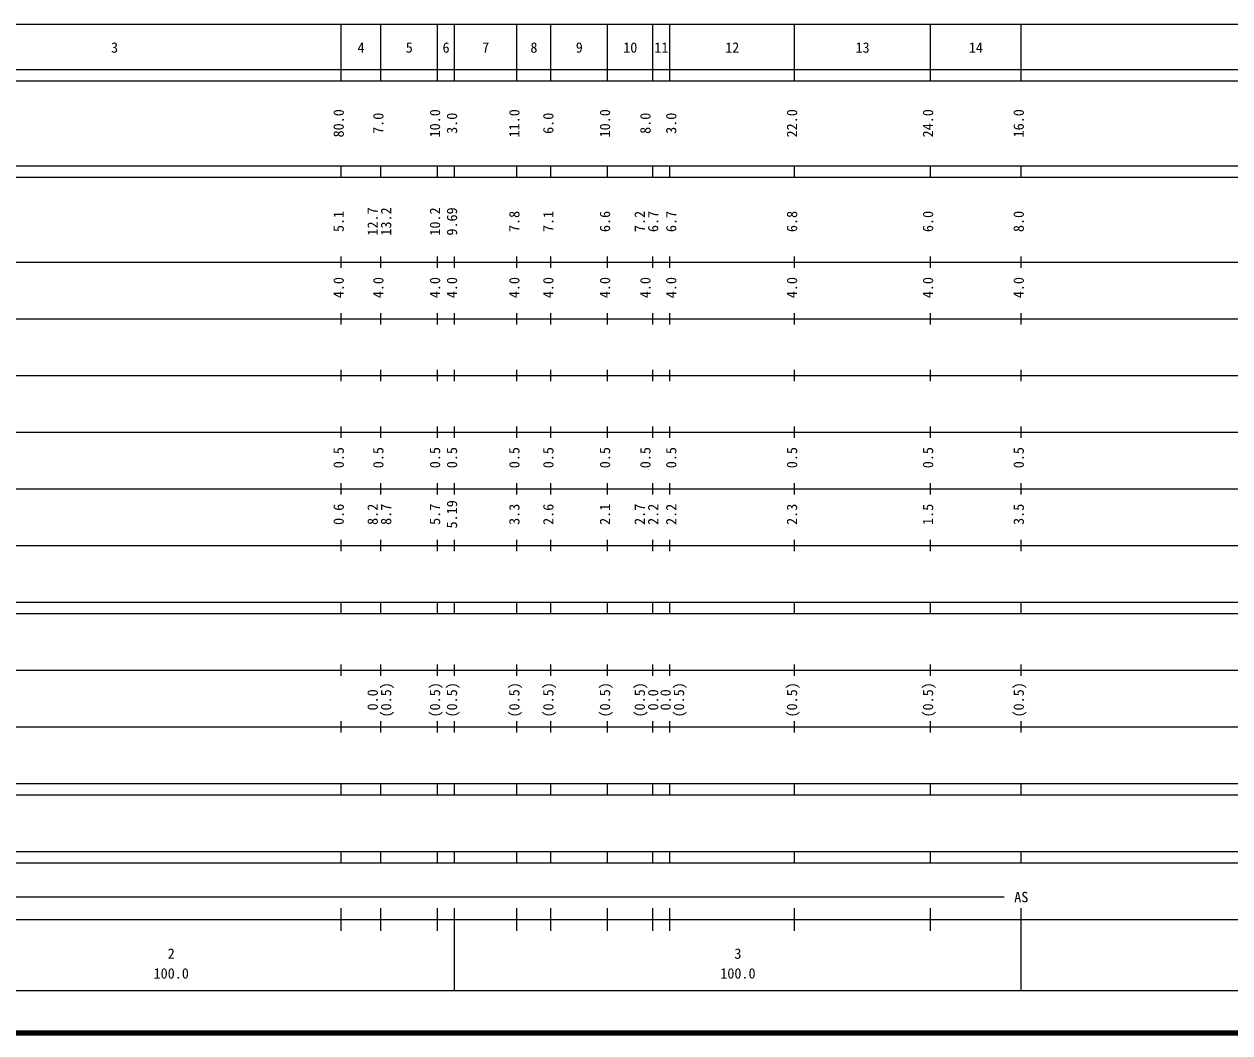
# Model space of a CAD drawing. Units: millimetres on the paper, enlarged 1000 times. Extents: x 40000 to 680000, y 20000 to 380000.
# Drawn here: x 192040 to 404813, y 20000 to 198000 of the extents above; entities that cross this region are included whole.
import ezdxf
from ezdxf.enums import TextEntityAlignment as Align

# ---------------------------------------------------------------- set-up
doc = ezdxf.new("R2010")
doc.units = ezdxf.units.MM
doc.header["$LTSCALE"] = 1000
doc.layers.add('M-TTL', color=2, linetype='Continuous', lineweight=140)
doc.layers.add('M-TTL-BAND', color=7, linetype='Continuous', lineweight=25)
doc.styles.add('ＭＳ ゴシック', font='')
doc.styles.get('ＭＳ ゴシック').set_extended_font_data('MS Gothic')

msp = doc.modelspace()

# ---------------------------------------------------------------- linework, layer by layer
at = {"layer": 'M-TTL'}
msp.add_line((40000, 20000), (680000, 20000), dxfattribs=at)
at = {"layer": 'M-TTL-BAND'}
for p, q in [((68000, 198000), (579000, 198000)), ((248000, 188000), (248000, 198000)), ((255000, 188000), (255000, 198000)), ((265000, 188000), (265000, 198000)), ((268000, 188000), (268000, 198000)), ((279000, 188000), (279000, 198000)), ((285000, 188000), (285000, 198000)), ((295000, 188000), (295000, 198000)), ((303000, 188000), (303000, 198000)), ((306000, 188000), (306000, 198000)), ((328000, 188000), (328000, 198000)), ((352000, 188000), (352000, 198000)), ((368000, 188000), (368000, 198000)), ((40000, 190000), (579000, 190000)), ((40000, 188000), (579000, 188000)), ((40000, 173000), (579000, 173000)), ((248000, 171000), (248000, 173000)), ((255000, 171000), (255000, 173000)), ((265000, 171000), (265000, 173000)), ((268000, 171000), (268000, 173000)), ((279000, 171000), (279000, 173000)), ((285000, 171000), (285000, 173000)), ((295000, 171000), (295000, 173000)), ((303000, 171000), (303000, 173000)), ((306000, 171000), (306000, 173000)), ((328000, 171000), (328000, 173000)), ((352000, 171000), (352000, 173000)), ((368000, 171000), (368000, 173000)), ((40000, 171000), (579000, 171000)), ((40000, 156000), (579000, 156000)), ((248000, 155000), (248000, 157000)), ((255000, 155000), (255000, 157000)), ((265000, 155000), (265000, 157000)), ((268000, 155000), (268000, 157000)), ((279000, 155000), (279000, 157000)), ((285000, 155000), (285000, 157000)), ((295000, 155000), (295000, 157000)), ((303000, 155000), (303000, 157000)), ((306000, 155000), (306000, 157000)), ((328000, 155000), (328000, 157000)), ((352000, 155000), (352000, 157000)), ((368000, 155000), (368000, 157000)), ((248000, 145000), (248000, 147000)), ((255000, 145000), (255000, 147000)), ((265000, 145000), (265000, 147000)), ((268000, 145000), (268000, 147000)), ((279000, 145000), (279000, 147000)), ((285000, 145000), (285000, 147000)), ((295000, 145000), (295000, 147000)), ((303000, 145000), (303000, 147000)), ((306000, 145000), (306000, 147000)), ((328000, 145000), (328000, 147000)), ((352000, 145000), (352000, 147000)), ((368000, 145000), (368000, 147000)), ((46000, 146000), (579000, 146000)), ((248000, 135000), (248000, 137000)), ((255000, 135000), (255000, 137000)), ((265000, 135000), (265000, 137000)), ((268000, 135000), (268000, 137000)), ((279000, 135000), (279000, 137000)), ((285000, 135000), (285000, 137000)), ((295000, 135000), (295000, 137000)), ((303000, 135000), (303000, 137000)), ((306000, 135000), (306000, 137000)), ((328000, 135000), (328000, 137000)), ((352000, 135000), (352000, 137000)), ((368000, 135000), (368000, 137000)), ((52000, 136000), (579000, 136000)), ((46000, 126000), (579000, 126000)), ((248000, 125000), (248000, 127000)), ((255000, 125000), (255000, 127000)), ((265000, 125000), (265000, 127000)), ((268000, 125000), (268000, 127000)), ((279000, 125000), (279000, 127000)), ((285000, 125000), (285000, 127000)), ((295000, 125000), (295000, 127000)), ((303000, 125000), (303000, 127000)), ((306000, 125000), (306000, 127000)), ((328000, 125000), (328000, 127000)), ((352000, 125000), (352000, 127000)), ((368000, 125000), (368000, 127000)), ((52000, 116000), (579000, 116000)), ((248000, 115000), (248000, 117000)), ((255000, 115000), (255000, 117000)), ((265000, 115000), (265000, 117000)), ((268000, 115000), (268000, 117000)), ((279000, 115000), (279000, 117000)), ((285000, 115000), (285000, 117000)), ((295000, 115000), (295000, 117000)), ((303000, 115000), (303000, 117000)), ((306000, 115000), (306000, 117000)), ((328000, 115000), (328000, 117000)), ((352000, 115000), (352000, 117000)), ((368000, 115000), (368000, 117000)), ((248000, 105000), (248000, 107000)), ((255000, 105000), (255000, 107000)), ((265000, 105000), (265000, 107000)), ((268000, 105000), (268000, 107000)), ((279000, 105000), (279000, 107000)), ((285000, 105000), (285000, 107000)), ((295000, 105000), (295000, 107000)), ((303000, 105000), (303000, 107000)), ((306000, 105000), (306000, 107000)), ((328000, 105000), (328000, 107000)), ((352000, 105000), (352000, 107000)), ((368000, 105000), (368000, 107000)), ((46000, 106000), (579000, 106000)), ((40000, 96000), (579000, 96000)), ((248000, 94000), (248000, 96000)), ((255000, 94000), (255000, 96000)), ((265000, 94000), (265000, 96000)), ((268000, 94000), (268000, 96000)), ((279000, 94000), (279000, 96000)), ((285000, 94000), (285000, 96000)), ((295000, 94000), (295000, 96000)), ((303000, 94000), (303000, 96000)), ((306000, 94000), (306000, 96000)), ((328000, 94000), (328000, 96000)), ((352000, 94000), (352000, 96000)), ((368000, 94000), (368000, 96000)), ((40000, 94000), (579000, 94000)), ((49000, 84000), (579000, 84000)), ((248000, 83000), (248000, 85000)), ((255000, 83000), (255000, 85000)), ((265000, 83000), (265000, 85000)), ((268000, 83000), (268000, 85000)), ((279000, 83000), (279000, 85000)), ((285000, 83000), (285000, 85000)), ((295000, 83000), (295000, 85000)), ((303000, 83000), (303000, 85000)), ((306000, 83000), (306000, 85000)), ((328000, 83000), (328000, 85000)), ((352000, 83000), (352000, 85000)), ((368000, 83000), (368000, 85000)), ((248000, 73000), (248000, 75000)), ((255000, 73000), (255000, 75000)), ((265000, 73000), (265000, 75000)), ((268000, 73000), (268000, 75000)), ((279000, 73000), (279000, 75000)), ((285000, 73000), (285000, 75000)), ((295000, 73000), (295000, 75000)), ((303000, 73000), (303000, 75000)), ((306000, 73000), (306000, 75000)), ((328000, 73000), (328000, 75000)), ((352000, 73000), (352000, 75000)), ((368000, 73000), (368000, 75000)), ((40000, 74000), (579000, 74000)), ((40000, 64000), (579000, 64000)), ((248000, 62000), (248000, 64000)), ((255000, 62000), (255000, 64000)), ((265000, 62000), (265000, 64000)), ((268000, 62000), (268000, 64000)), ((279000, 62000), (279000, 64000)), ((285000, 62000), (285000, 64000)), ((295000, 62000), (295000, 64000)), ((303000, 62000), (303000, 64000)), ((306000, 62000), (306000, 64000)), ((328000, 62000), (328000, 64000)), ((352000, 62000), (352000, 64000)), ((368000, 62000), (368000, 64000)), ((40000, 62000), (579000, 62000)), ((40000, 52000), (579000, 52000)), ((248000, 50000), (248000, 52000)), ((255000, 50000), (255000, 52000)), ((265000, 50000), (265000, 52000)), ((268000, 50000), (268000, 52000)), ((279000, 50000), (279000, 52000)), ((285000, 50000), (285000, 52000)), ((295000, 50000), (295000, 52000)), ((303000, 50000), (303000, 52000)), ((306000, 50000), (306000, 52000)), ((328000, 50000), (328000, 52000)), ((352000, 50000), (352000, 52000)), ((368000, 50000), (368000, 52000)), ((40000, 50000), (579000, 50000)), ((71000, 44000), (365000, 44000)), ((248000, 38000), (248000, 42000)), ((255000, 38000), (255000, 42000)), ((265000, 38000), (265000, 42000)), ((268000, 27500), (268000, 42000)), ((279000, 38000), (279000, 42000)), ((285000, 38000), (285000, 42000)), ((295000, 38000), (295000, 42000)), ((303000, 38000), (303000, 42000)), ((306000, 38000), (306000, 42000)), ((328000, 38000), (328000, 42000)), ((352000, 38000), (352000, 42000)), ((368000, 27500), (368000, 42000)), ((40000, 40000), (579000, 40000)), ((68000, 27500), (579000, 27500))]:
    msp.add_line(p, q, dxfattribs=at)

# ---------------------------------------------------------------- texts
at = {"layer": 'M-TTL-BAND', "style": 'ＭＳ ゴシック'}
for s, p in [('3', (208000, 192405)), ('4', (251500, 192405)), ('5', (260000, 192405)), ('6', (266500, 192405)), ('7', (273500, 192405)), ('8', (282000, 192405)), ('9', (290000, 192405)), ('10', (299000, 192405)), ('11', (304500, 192405)), ('12', (317000, 192405)), ('13', (340000, 192405)), ('14', (360000, 192405)), ('AS', (368000, 42500)), ('2', (218000, 32523)), ('3', (318000, 32523)), ('100.0', (218000, 29033)), ('100.0', (318000, 29033))]:
    msp.add_text(s, height=1833, dxfattribs=at).set_placement(p, align=Align.BOTTOM_CENTER)
for s, p in [('80.0', (249000, 180500)), ('7.0', (256000, 180500)), ('10.0', (266000, 180500)), ('3.0', (269000, 180500)), ('11.0', (280000, 180500)), ('6.0', (286000, 180500)), ('10.0', (296000, 180500)), ('8.0', (303129, 180500)), ('3.0', (307684, 180500)), ('22.0', (329000, 180500)), ('24.0', (353000, 180500)), ('16.0', (369000, 180500)), ('5.1', (249000, 163174)), ('12.7', (255000, 163174)), ('13.2', (257370, 163174)), ('10.2', (266000, 163174)), ('9.69', (269000, 163174)), ('7.8', (280000, 163174)), ('7.1', (286000, 163174)), ('6.6', (296000, 163174)), ('7.2', (302129, 163174)), ('6.7', (304499, 163174)), ('6.7', (307684, 163174)), ('6.8', (329000, 163174)), ('6.0', (353000, 163174)), ('8.0', (369000, 163174)), ('4.0', (249000, 151500)), ('4.0', (256000, 151500)), ('4.0', (266000, 151500)), ('4.0', (269000, 151500)), ('4.0', (280000, 151500)), ('4.0', (286000, 151500)), ('4.0', (296000, 151500)), ('4.0', (303129, 151500)), ('4.0', (307684, 151500)), ('4.0', (329000, 151500)), ('4.0', (353000, 151500)), ('4.0', (369000, 151500)), ('0.5', (249000, 121500)), ('0.5', (256000, 121500)), ('0.5', (266000, 121500)), ('0.5', (269000, 121500)), ('0.5', (280000, 121500)), ('0.5', (286000, 121500)), ('0.5', (296000, 121500)), ('0.5', (303129, 121500)), ('0.5', (307684, 121500)), ('0.5', (329000, 121500)), ('0.5', (353000, 121500)), ('0.5', (369000, 121500)), ('0.6', (249000, 111500)), ('8.2', (255000, 111500)), ('8.7', (257370, 111500)), ('5.7', (266000, 111500)), ('5.19', (269000, 111500)), ('3.3', (280000, 111500)), ('2.6', (286000, 111500)), ('2.1', (296000, 111500)), ('2.7', (302129, 111500)), ('2.2', (304499, 111500)), ('2.2', (307684, 111500)), ('2.3', (329000, 111500)), ('1.5', (353000, 111500)), ('3.5', (369000, 111500)), ('(0.5)', (257370, 78764)), ('(0.5)', (266000, 78764)), ('(0.5)', (269000, 78764)), ('(0.5)', (280000, 78764)), ('(0.5)', (286000, 78764)), ('(0.5)', (296000, 78764)), ('(0.5)', (302129, 78764)), ('(0.5)', (309054, 78764)), ('(0.5)', (329000, 78764)), ('(0.5)', (353000, 78764)), ('(0.5)', (369000, 78764)), ('0.0', (255000, 78764)), ('0.0', (304499, 78764)), ('0.0', (306684, 78764))]:
    msp.add_text(s, height=1833, rotation=90, dxfattribs=at).set_placement(p, align=Align.BOTTOM_CENTER)

doc.saveas('drawing.dxf')
